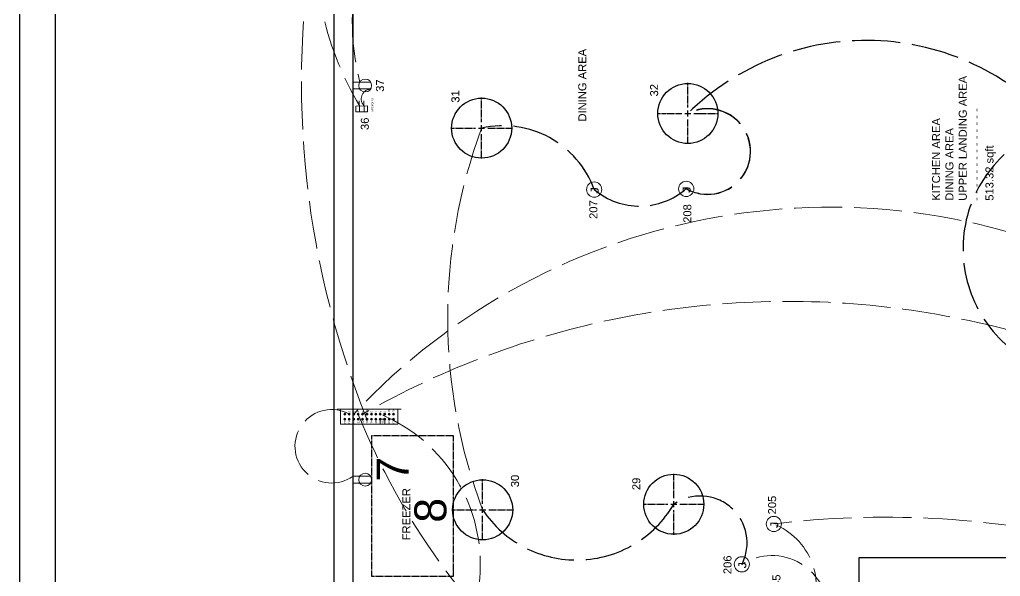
# Model space of a CAD drawing. Header units: inches. Extents: x 12 to 644, y -4 to 515.
# Drawn here: x 12.1 to 257.1, y 169.3 to 308.4 of the extents above; entities that cross this region are included whole.
import ezdxf

# ---------------------------------------------------------------- set-up
doc = ezdxf.new("R2010")
doc.units = ezdxf.units.IN
doc.header["$MEASUREMENT"] = 0
doc.linetypes.add('ACAD_ISO02W100', pattern=[15, 12, -3])
doc.linetypes.add('CENTER2', pattern=[1.125, 0.75, -0.125, 0.125, -0.125])
doc.layers.get('0').update_dxf_attribs({"color": 1, "lineweight": 9})
for name, color, linetype, lineweight in [('00-page-edge', 7, 'Continuous', 9), ('A201-Floorplan-2nd-floor', 7, 'Continuous', 9), ('A201-Text', 7, 'Continuous', 9), ('E201-Electrical-2nd-floor', 7, 'Continuous', 9), ('E301-Electrical-attic', 7, 'Continuous', 9)]:
    doc.layers.add(name, color=color, linetype=linetype, lineweight=lineweight)
doc.layers.get('0').off()
doc.styles.add('Reg', font='Courier New.ttf', dxfattribs={"height": 1})
doc.styles.add('Small', font='Arial.ttf', dxfattribs={"height": 0.5})
doc.styles.get("Standard").update_dxf_attribs({"font": 'Arial.ttf', "height": 2})

# ---------------------------------------------------------------- blocks, each defined once
blk = doc.blocks.new('duplex-for-freezer-on-2nd-floor')
at = {"layer": 'E201-Electrical-2nd-floor'}
for p, q in [((0, 0), (0, -4.39)), ((1.73, 0), (1.73, -4.38))]:
    blk.add_line(p, q, dxfattribs=at)
blk.add_circle((0.86, -3.03), 1.61, dxfattribs=at)
blk = doc.blocks.new('*U125')
at = {"layer": 'E201-Electrical-2nd-floor', "color": 0, "linetype": 'CENTER2', "lineweight": -3, "transparency": 16777216}
for p, q in [((0, 1.5), (0, 7.62)), ((-7.62, 0), (-1.5, 0)), ((1.5, 0), (7.62, 0)), ((0, -7.62), (0, -1.5))]:
    blk.add_line(p, q, dxfattribs=at)
at = {"layer": 'E201-Electrical-2nd-floor', "color": 0, "linetype": 'Continuous', "lineweight": -3, "transparency": 16777216}
for p, q in [((-0.75, 0), (0.75, 0)), ((0, -0.75), (0, 0.75))]:
    blk.add_line(p, q, dxfattribs=at)
blk = doc.blocks.new('L2-ceiling-led-29')
at = {"layer": 'E201-Electrical-2nd-floor', "lineweight": -3}
blk.add_circle((0, 0, -93), 7.5, dxfattribs=at)
at = {"layer": 'E201-Electrical-2nd-floor', "linetype": 'CENTER2', "lineweight": -3, "rotation": 270}
blk.add_blockref('*U125', (0, 0, -93), dxfattribs=at)
blk = doc.blocks.new('*U127')
at = {"layer": 'E201-Electrical-2nd-floor', "color": 0, "linetype": 'CENTER2', "lineweight": -3, "transparency": 16777216}
for p, q in [((0, 1.5), (0, 7.62)), ((-7.62, 0), (-1.5, 0)), ((1.5, 0), (7.62, 0)), ((0, -7.62), (0, -1.5))]:
    blk.add_line(p, q, dxfattribs=at)
at = {"layer": 'E201-Electrical-2nd-floor', "color": 0, "linetype": 'Continuous', "lineweight": -3, "transparency": 16777216}
for p, q in [((-0.75, 0), (0.75, 0)), ((0, -0.75), (0, 0.75))]:
    blk.add_line(p, q, dxfattribs=at)
blk = doc.blocks.new('L2-ceiling-led-30')
at = {"layer": 'E201-Electrical-2nd-floor', "lineweight": -3}
blk.add_circle((0, 0, -94.38), 7.5, dxfattribs=at)
at = {"layer": 'E201-Electrical-2nd-floor', "linetype": 'CENTER2', "lineweight": -3, "rotation": 270}
blk.add_blockref('*U127', (0, 0, -94.38), dxfattribs=at)
blk = doc.blocks.new('*U129')
at = {"layer": 'E201-Electrical-2nd-floor', "color": 0, "linetype": 'CENTER2', "lineweight": -3, "transparency": 16777216}
for p, q in [((0, 1.5), (0, 7.62)), ((-7.62, 0), (-1.5, 0)), ((1.5, 0), (7.62, 0)), ((0, -7.62), (0, -1.5))]:
    blk.add_line(p, q, dxfattribs=at)
at = {"layer": 'E201-Electrical-2nd-floor', "color": 0, "linetype": 'Continuous', "lineweight": -3, "transparency": 16777216}
for p, q in [((-0.75, 0), (0.75, 0)), ((0, -0.75), (0, 0.75))]:
    blk.add_line(p, q, dxfattribs=at)
blk = doc.blocks.new('L2-ceiling-led-31')
at = {"layer": 'E201-Electrical-2nd-floor', "lineweight": -3}
blk.add_circle((0, 0, -93.38), 7.5, dxfattribs=at)
at = {"layer": 'E201-Electrical-2nd-floor', "linetype": 'CENTER2', "lineweight": -3, "rotation": 270}
blk.add_blockref('*U129', (0, 0, -93.38), dxfattribs=at)
blk = doc.blocks.new('*U131')
at = {"layer": 'E201-Electrical-2nd-floor', "color": 0, "linetype": 'CENTER2', "lineweight": -3, "transparency": 16777216}
for p, q in [((0, 1.5), (0, 7.62)), ((-7.62, 0), (-1.5, 0)), ((1.5, 0), (7.62, 0)), ((0, -7.62), (0, -1.5))]:
    blk.add_line(p, q, dxfattribs=at)
at = {"layer": 'E201-Electrical-2nd-floor', "color": 0, "linetype": 'Continuous', "lineweight": -3, "transparency": 16777216}
for p, q in [((-0.75, 0), (0.75, 0)), ((0, -0.75), (0, 0.75))]:
    blk.add_line(p, q, dxfattribs=at)
blk = doc.blocks.new('L2-ceiling-led-32')
at = {"layer": 'E201-Electrical-2nd-floor', "lineweight": -3}
blk.add_circle((0, 0, -93.38), 7.5, dxfattribs=at)
at = {"layer": 'E201-Electrical-2nd-floor', "linetype": 'CENTER2', "lineweight": -3, "rotation": 270}
blk.add_blockref('*U131', (0, 0, -93.38), dxfattribs=at)
blk = doc.blocks.new('L2-duplex-37')
at = {"layer": 'E201-Electrical-2nd-floor'}
for p, q in [((0, 0, -15.25), (0, -4.39, -15.25)), ((1.73, 0, -15.25), (1.73, -4.38, -15.25))]:
    blk.add_line(p, q, dxfattribs=at)
blk.add_circle((0.86, -3.03, -15.25), 1.61, dxfattribs=at)
blk = doc.blocks.new('*U382')
at = {"layer": 'E301-Electrical-attic', "color": 0, "linetype": 'CENTER2', "lineweight": -3, "transparency": 16777216}
for p, q in [((0, 1.5), (0, 7.62)), ((-7.62, 0), (-1.5, 0)), ((1.5, 0), (7.62, 0)), ((0, -7.62), (0, -1.5))]:
    blk.add_line(p, q, dxfattribs=at)
at = {"layer": 'E301-Electrical-attic', "color": 0, "linetype": 'Continuous', "lineweight": -3, "transparency": 16777216}
for p, q in [((-0.75, 0), (0.75, 0)), ((0, -0.75), (0, 0.75))]:
    blk.add_line(p, q, dxfattribs=at)
blk = doc.blocks.new('L2-29')
at = {"layer": 'E301-Electrical-attic', "lineweight": -3}
blk.add_circle((0, 0), 7.5, dxfattribs=at)
at = {"layer": 'E301-Electrical-attic', "linetype": 'CENTER2', "lineweight": -3, "rotation": 270}
blk.add_blockref('*U382', (0, 0), dxfattribs=at)
blk = doc.blocks.new('*U384')
at = {"layer": 'E301-Electrical-attic', "color": 0, "linetype": 'CENTER2', "lineweight": -3, "transparency": 16777216}
for p, q in [((0, 1.5), (0, 7.62)), ((-7.62, 0), (-1.5, 0)), ((1.5, 0), (7.62, 0)), ((0, -7.62), (0, -1.5))]:
    blk.add_line(p, q, dxfattribs=at)
at = {"layer": 'E301-Electrical-attic', "color": 0, "linetype": 'Continuous', "lineweight": -3, "transparency": 16777216}
for p, q in [((-0.75, 0), (0.75, 0)), ((0, -0.75), (0, 0.75))]:
    blk.add_line(p, q, dxfattribs=at)
blk = doc.blocks.new('L2-30')
at = {"layer": 'E301-Electrical-attic', "lineweight": -3}
blk.add_circle((0, 0), 7.5, dxfattribs=at)
at = {"layer": 'E301-Electrical-attic', "linetype": 'CENTER2', "lineweight": -3, "rotation": 270}
blk.add_blockref('*U384', (0, 0), dxfattribs=at)
blk = doc.blocks.new('*U386')
at = {"layer": 'E301-Electrical-attic', "color": 0, "linetype": 'CENTER2', "lineweight": -3, "transparency": 16777216}
for p, q in [((0, 1.5), (0, 7.62)), ((-7.62, 0), (-1.5, 0)), ((1.5, 0), (7.62, 0)), ((0, -7.62), (0, -1.5))]:
    blk.add_line(p, q, dxfattribs=at)
at = {"layer": 'E301-Electrical-attic', "color": 0, "linetype": 'Continuous', "lineweight": -3, "transparency": 16777216}
for p, q in [((-0.75, 0), (0.75, 0)), ((0, -0.75), (0, 0.75))]:
    blk.add_line(p, q, dxfattribs=at)
blk = doc.blocks.new('L2-31')
at = {"layer": 'E301-Electrical-attic', "lineweight": -3}
blk.add_circle((0, 0), 7.5, dxfattribs=at)
at = {"layer": 'E301-Electrical-attic', "linetype": 'CENTER2', "lineweight": -3, "rotation": 270}
blk.add_blockref('*U386', (0, 0), dxfattribs=at)
blk = doc.blocks.new('*U388')
at = {"layer": 'E301-Electrical-attic', "color": 0, "linetype": 'CENTER2', "lineweight": -3, "transparency": 16777216}
for p, q in [((0, 1.5), (0, 7.62)), ((-7.62, 0), (-1.5, 0)), ((1.5, 0), (7.62, 0)), ((0, -7.62), (0, -1.5))]:
    blk.add_line(p, q, dxfattribs=at)
at = {"layer": 'E301-Electrical-attic', "color": 0, "linetype": 'Continuous', "lineweight": -3, "transparency": 16777216}
for p, q in [((-0.75, 0), (0.75, 0)), ((0, -0.75), (0, 0.75))]:
    blk.add_line(p, q, dxfattribs=at)
blk = doc.blocks.new('L2-32')
at = {"layer": 'E301-Electrical-attic', "lineweight": -3}
blk.add_circle((0, 0), 7.5, dxfattribs=at)
at = {"layer": 'E301-Electrical-attic', "linetype": 'CENTER2', "lineweight": -3, "rotation": 270}
blk.add_blockref('*U388', (0, 0), dxfattribs=at)
blk = doc.blocks.new('L3-205')
at = {"layer": 'E201-Electrical-2nd-floor'}
blk.add_circle((0, 0), 1.9, dxfattribs=at)
at = {"layer": 'E201-Electrical-2nd-floor', "lineweight": 5, "style": 'Reg'}
blk.add_text('J', height=2, dxfattribs=at).set_placement((-1.25, -1.11))
blk = doc.blocks.new('L3-206')
at = {"layer": 'E201-Electrical-2nd-floor'}
blk.add_circle((0, 0), 1.9, dxfattribs=at)
at = {"layer": 'E201-Electrical-2nd-floor', "lineweight": 5, "style": 'Reg'}
blk.add_text('J', height=2, dxfattribs=at).set_placement((-1.25, -1.11))
blk = doc.blocks.new('L3-j-box-206')
at = {"layer": 'E301-Electrical-attic'}
blk.add_circle((0, 0), 1.9, dxfattribs=at)
at = {"layer": 'E301-Electrical-attic', "lineweight": 5, "style": 'Reg'}
blk.add_text('J', height=2, dxfattribs=at).set_placement((-1.25, -1.11))
blk = doc.blocks.new('L3-j-box-207')
at = {"layer": 'E301-Electrical-attic'}
blk.add_circle((0, 0), 1.9, dxfattribs=at)
at = {"layer": 'E301-Electrical-attic', "lineweight": 5, "style": 'Reg'}
blk.add_text('J', height=2, dxfattribs=at).set_placement((-1.25, -1.11))
blk = doc.blocks.new('attic-j-box-205')
at = {"layer": 'E301-Electrical-attic'}
blk.add_circle((0, 0), 1.9, dxfattribs=at)
at = {"layer": 'E301-Electrical-attic', "lineweight": 5, "style": 'Reg'}
blk.add_text('J', height=2, dxfattribs=at).set_placement((-1.25, -1.11))
blk = doc.blocks.new('attic-j-box-206')
at = {"layer": 'E301-Electrical-attic'}
blk.add_circle((0, 0), 1.9, dxfattribs=at)
at = {"layer": 'E301-Electrical-attic', "lineweight": 5, "style": 'Reg'}
blk.add_text('J', height=2, dxfattribs=at).set_placement((-1.25, -1.11))
blk = doc.blocks.new('subpanel-171')
at = {"layer": 'E201-Electrical-2nd-floor', "lineweight": 5}
for p, q in [((0, -14.38, -48.75), (0, 0, -48.75)), ((0, 0, -48.75), (3.75, 0, -48.75)), ((3.75, -15.19, -48.75), (3.75, 0.81, -48.75)), ((1, -1.11, -48.75), (1.5, -1.11, -48.75)), ((1, -2.21, -48.75), (1.5, -2.21, -48.75)), ((1.25, -1.36, -48.75), (1.25, -0.86, -48.75)), ((1.25, -2.46, -48.75), (1.25, -1.96, -48.75)), ((2.25, -1.11, -48.75), (2.75, -1.11, -48.75)), ((2.25, -2.21, -48.75), (2.75, -2.21, -48.75)), ((2.5, -1.36, -48.75), (2.5, -0.86, -48.75)), ((2.5, -2.46, -48.75), (2.5, -1.96, -48.75)), ((1, -3.32, -48.75), (1.5, -3.32, -48.75)), ((1, -4.42, -48.75), (1.5, -4.42, -48.75)), ((1.25, -3.57, -48.75), (1.25, -3.07, -48.75)), ((1.25, -4.67, -48.75), (1.25, -4.17, -48.75)), ((2.25, -3.32, -48.75), (2.75, -3.32, -48.75)), ((2.25, -4.42, -48.75), (2.75, -4.42, -48.75)), ((2.5, -3.57, -48.75), (2.5, -3.07, -48.75)), ((2.5, -4.67, -48.75), (2.5, -4.17, -48.75)), ((1, -5.53, -48.75), (1.5, -5.53, -48.75)), ((1, -6.64, -48.75), (1.5, -6.64, -48.75)), ((1.25, -5.78, -48.75), (1.25, -5.28, -48.75)), ((1.25, -6.89, -48.75), (1.25, -6.39, -48.75)), ((2.25, -5.53, -48.75), (2.75, -5.53, -48.75)), ((2.25, -6.64, -48.75), (2.75, -6.64, -48.75)), ((2.5, -5.78, -48.75), (2.5, -5.28, -48.75)), ((2.5, -6.89, -48.75), (2.5, -6.39, -48.75)), ((1, -7.74, -48.75), (1.5, -7.74, -48.75)), ((1, -8.85, -48.75), (1.5, -8.85, -48.75)), ((1.25, -7.99, -48.75), (1.25, -7.49, -48.75)), ((1.25, -9.1, -48.75), (1.25, -8.6, -48.75)), ((1.25, -10.21, -48.75), (1.25, -9.71, -48.75)), ((2.25, -7.74, -48.75), (2.75, -7.74, -48.75)), ((2.25, -8.85, -48.75), (2.75, -8.85, -48.75)), ((2.5, -7.99, -48.75), (2.5, -7.49, -48.75)), ((2.5, -9.1, -48.75), (2.5, -8.6, -48.75)), ((2.5, -10.21, -48.75), (2.5, -9.71, -48.75)), ((1.25, -9.96, -48.75), (0, -9.96, -48.75)), ((0, -9.96, -48.75), (0, -11.06, -48.75)), ((0, -11.06, -48.75), (1.25, -11.06, -48.75)), ((1, -9.96, -48.75), (1.5, -9.96, -48.75)), ((1, -11.06, -48.75), (1.5, -11.06, -48.75)), ((1, -12.17, -48.75), (1.5, -12.17, -48.75)), ((1.25, -11.06, -48.75), (1.25, -9.96, -48.75)), ((1.25, -11.31, -48.75), (1.25, -10.81, -48.75)), ((1.25, -12.42, -48.75), (1.25, -11.92, -48.75)), ((2.25, -9.96, -48.75), (2.75, -9.96, -48.75)), ((2.25, -11.06, -48.75), (2.75, -11.06, -48.75)), ((2.25, -12.17, -48.75), (2.75, -12.17, -48.75)), ((2.5, -11.31, -48.75), (2.5, -10.81, -48.75)), ((2.5, -12.42, -48.75), (2.5, -11.92, -48.75)), ((0, -14.38, -48.75), (3.75, -14.38, -48.75)), ((1, -13.27, -48.75), (1.5, -13.27, -48.75)), ((1.25, -13.52, -48.75), (1.25, -13.02, -48.75)), ((2.25, -13.27, -48.75), (2.75, -13.27, -48.75)), ((2.5, -13.52, -48.75), (2.5, -13.02, -48.75))]:
    blk.add_line(p, q, dxfattribs=at)
for centre in [(1.25, -1.11, -48.75), (1.25, -2.21, -48.75), (2.5, -1.11, -48.75), (2.5, -2.21, -48.75), (1.25, -3.32, -48.75), (1.25, -4.42, -48.75), (2.5, -3.32, -48.75), (2.5, -4.42, -48.75), (1.25, -5.53, -48.75), (1.25, -6.64, -48.75), (2.5, -5.53, -48.75), (2.5, -6.64, -48.75), (1.25, -7.74, -48.75), (1.25, -8.85, -48.75), (1.25, -9.96, -48.75), (2.5, -7.74, -48.75), (2.5, -8.85, -48.75), (2.5, -9.96, -48.75), (1.25, -11.06, -48.75), (1.25, -12.17, -48.75), (2.5, -11.06, -48.75), (2.5, -12.17, -48.75), (1.25, -13.27, -48.75), (2.5, -13.27, -48.75)]:
    blk.add_circle(centre, 0.25, dxfattribs=at)
at = {"layer": 'E201-Electrical-2nd-floor', "lineweight": 5, "style": 'Small'}
for s, p in [('nc', (0.13, -1.28, -48.75)), ('nc', (0.13, -2.39, -48.75)), ('1', (2.77, -1.36, -48.75)), ('2', (2.83, -2.47, -48.75)), ('nc', (0.14, -3.49, -48.75)), ('11', (0.18, -4.7, -48.75)), ('3', (2.83, -3.59, -48.75)), ('4', (2.85, -4.67, -48.75)), ('13', (0.1, -6.92, -48.75)), ('12', (0.12, -5.79, -48.75)), ('5', (2.84, -5.79, -48.75)), ('nc', (2.87, -6.81, -48.75)), ('14', (0.11, -8, -48.75)), ('15', (0.11, -9.11, -48.75)), ('6', (2.85, -8.02, -48.75)), ('7', (2.86, -9.11, -48.75)), ('8', (2.88, -10.2, -48.75)), ('16', (0.12, -10.82, -48.75)), ('nc', (0.14, -12.36, -48.75)), ('10', (2.83, -12.42, -48.75)), ('9', (2.87, -11.28, -48.75)), ('nc', (0.13, -13.46, -48.75)), ('nc', (2.86, -13.46, -48.75))]:
    blk.add_text(s, height=0.5, dxfattribs=at).set_placement(p)
blk = doc.blocks.new('wall-gfci+afci')
at = {"layer": 'E201-Electrical-2nd-floor'}
for p, q in [((0, 2.91), (1.44, 2.91)), ((0, 0), (0, 2.91)), ((1.44, 0), (1.44, 2.91)), ((2.76, 2.03), (0, 2.03)), ((2.76, 0.87), (0, 0.87)), ((1.44, 0), (0, 0))]:
    blk.add_line(p, q, dxfattribs=at)
at = {"layer": 'E201-Electrical-2nd-floor', "lineweight": 5, "style": 'Small'}
blk.add_text('AFCI/GFCI', height=0.5, dxfattribs=at).set_placement((-0.04, -1.46))

msp = doc.modelspace()

# ---------------------------------------------------------------- linework, layer by layer
at = {"layer": '00-page-edge', "lineweight": -3}
for points in [[(12.1, -4.04), (619.4, -4.04), (619.4, 515.31), (12.1, 515.31)], [(565.4, 4.96), (21.1, 4.96), (21.1, 506.31), (565.4, 506.31)]]:
    msp.add_lwpolyline(points, close=True, dxfattribs=at)
at = {"layer": 'A201-Floorplan-2nd-floor', "lineweight": -3}
msp.add_line((90.69, 35.17), (90.69, 356.57), dxfattribs=at)
at = {"layer": 'A201-Floorplan-2nd-floor', "lineweight": 5}
msp.add_line((120.54, 204.35), (119.41, 204.35), dxfattribs=at)
at = {"layer": 'A201-Floorplan-2nd-floor', "lineweight": -3}
msp.add_lwpolyline([(221.79, 173.94), (221.79, 40.03), (95.41, 39.94), (95.41, 351.82), (390.6, 351.82), (390.6, 242.75), (453.45, 242.75), (453.45, 218.25), (439.9, 218.25), (439.9, 152.5), (404.56, 152.5), (404.56, 173.94), (221.78, 173.94)], dxfattribs=at)
at = {"layer": 'A201-Floorplan-2nd-floor', "linetype": 'CENTER2', "lineweight": -3}
msp.add_lwpolyline([(120.54, 204.35), (100.04, 204.35), (100.04, 169.35), (120.54, 169.35)], close=True, dxfattribs=at)
at = {"layer": 'A201-Text', "lineweight": 5}
msp.add_line((120.54, 169.35), (120.54, 170.47), dxfattribs=at)
at = {"layer": 'E201-Electrical-2nd-floor', "linetype": 'ACAD_ISO02W100', "lineweight": 5}
for centre, radius, start, end in [((155.92, 307.79), 60.71, 135.7673, 194.3406), ((306.59, 292.65), 224.08, 168.4282, 202.0393), ((161.86, 325.94), 75.7, 171.1423, 211.1758), ((99.97, 288.51), 2.52, 93.6804, 223.4372), ((255.3, 233.91), 136.25, 159.6703, 200.6302), ((214.63, 98.5), 163, 348.7833, 136.9245), ((204.13, 23.03), 214.94, 47.1939, 119.656), ((90.07, 201.75), 9.18, 61.4152, 305.6014), ((86.56, 172.31), 40.64, 282.571, 67.3646), ((261.4, 276.38), 177.66, 202.0017, 256.31)]:
    msp.add_arc(centre, radius, start, end, dxfattribs=at)
at = {"layer": 'E201-Electrical-2nd-floor', "linetype": 'ACAD_ISO02W100', "lineweight": -3}
for centre, radius, start, end in [((223.63, 239.61), 63.55, 41.7589, 134.5372), ((184.03, 275.38), 10.68, 239.8413, 117.7632), ((132.9, 257.63), 24.22, 19.974, 102.7927), ((279.87, 251.11), 32.07, 105.9938, 232.0727), ((167.02, 279.4), 17.64, 229.9377, 311.3078), ((151.23, 201.52), 28.17, 213.6786, 329.6203)]:
    msp.add_arc(centre, radius, start, end, dxfattribs=at)
at = {"layer": 'E301-Electrical-attic', "linetype": 'ACAD_ISO02W100', "lineweight": -3}
for centre, radius, start, end in [((223.63, 239.61), 63.55, 41.7589, 134.5372), ((184, 275.42), 10.7, 240.0739, 117.5415), ((132.9, 257.63), 24.22, 19.974, 102.7927), ((279.87, 251.11), 32.07, 105.9938, 232.0727), ((167.02, 279.4), 17.64, 229.9377, 311.3078), ((182.18, 177.67), 11.68, 332.4754, 124.6774), ((151.23, 201.52), 28.17, 213.6786, 329.6203)]:
    msp.add_arc(centre, radius, start, end, dxfattribs=at)
at = {"layer": 'E301-Electrical-attic', "linetype": 'ACAD_ISO02W100', "lineweight": 5}
for centre, radius, start, end in [((255.3, 233.91), 136.25, 159.6703, 200.6302), ((228.45, -46.11), 230.17, 77.1762, 96.9655), ((194.33, 166.71), 16.83, 334.6052, 68.3637), ((200.08, 160.49), 13.99, 355.9038, 122.6307)]:
    msp.add_arc(centre, radius, start, end, dxfattribs=at)

# ---------------------------------------------------------------- block references
at = {"lineweight": 5, "rotation": 89.99999999999999}
for name, p in [('attic-j-box-205', (200.54, 182.36)), ('attic-j-box-206', (192.54, 172.28))]:
    msp.add_blockref(name, p, dxfattribs=at)
at = {"layer": 'A201-Floorplan-2nd-floor', "lineweight": 5, "rotation": 89.99999999999999}
for name, p in [('L2-ceiling-led-29', (175.54, 187.28, 93)), ('L2-ceiling-led-30', (127.79, 185.9, 94.38))]:
    msp.add_blockref(name, p, dxfattribs=at)
at = {"layer": 'E201-Electrical-2nd-floor', "lineweight": 5}
for name, p, rotation in [('L2-duplex-37', (95.41, 291.03, 15.25), 89.99999999999999), ('wall-gfci+afci', (99.02, 285.35), 90.60616794361819), ('L3-205', (155.66, 265.9), 89.99999999999999), ('L3-206', (178.66, 266.07), 89.99999999999999), ('subpanel-171', (92.25, 207.32, 48.75), 89.99999999999999)]:
    msp.add_blockref(name, p, dxfattribs=dict(at, rotation=rotation))
at = {"layer": 'E201-Electrical-2nd-floor', "linetype": 'ACAD_ISO02W100', "lineweight": 5, "rotation": 89.99999999999999}
for name, p in [('L2-ceiling-led-32', (179.05, 284.91, 93.38)), ('L2-ceiling-led-31', (127.54, 281.25, 93.38))]:
    msp.add_blockref(name, p, dxfattribs=at)
at = {"layer": 'E201-Electrical-2nd-floor', "lineweight": -3, "rotation": 89.99999999999999}
msp.add_blockref('duplex-for-freezer-on-2nd-floor', (95.41, 192.56), dxfattribs=at)
at = {"layer": 'E301-Electrical-attic', "lineweight": 5, "rotation": 89.99999999999999}
for name, p in [('L2-32', (179.05, 284.91)), ('L2-31', (127.54, 281.25)), ('L2-29', (175.54, 187.28)), ('L2-30', (127.79, 185.9))]:
    msp.add_blockref(name, p, dxfattribs=at)
at = {"layer": 'E301-Electrical-attic', "linetype": 'ACAD_ISO02W100', "lineweight": 5, "rotation": 89.99999999999999}
for name, p in [('L3-j-box-206', (155.66, 265.9)), ('L3-j-box-207', (178.66, 266.07))]:
    msp.add_blockref(name, p, dxfattribs=at)

# ---------------------------------------------------------------- texts
at = {"layer": 'A201-Text', "lineweight": 5}
for s, p in [('DINING AREA', (153.69, 282.89)), ('FREEZER', (109.72, 178.28))]:
    msp.add_text(s, height=2, rotation=90, dxfattribs=at).set_placement(p)
at = {"layer": 'A201-Text', "lineweight": 5, "insert": (240.08, 263.11), "char_height": 2, "width": 69.688, "attachment_point": 1, "rotation": 90}
msp.add_mtext('KITCHEN AREA\\PDINING AREA\\PUPPER LANDING AREA\\P- - - - - - - - - - - - - -\\P513.32 sqft', dxfattribs=at)
at = {"layer": 'A201-Text', "lineweight": -3, "insert": (110.72, 182.66), "char_height": 8, "attachment_point": 1, "rotation": 90}
msp.add_mtext('8', dxfattribs=at)
at = {"layer": 'E201-Electrical-2nd-floor', "lineweight": 5}
for s, p in [('37', (103.14, 290.32)), ('32', (171.63, 289.16)), ('31', (121.96, 287.61)), ('36', (99.34, 280.78)), ('30', (136.86, 191.55)), ('29', (167.17, 190.83)), ('45', (202.19, 166.62))]:
    msp.add_text(s, height=2, rotation=90, dxfattribs=at).set_placement(p)
at = {"layer": 'E201-Electrical-2nd-floor', "lineweight": -3, "insert": (101.27, 192.9), "char_height": 8, "attachment_point": 1, "rotation": 90}
msp.add_mtext('7', dxfattribs=at)
at = {"layer": 'E301-Electrical-attic', "lineweight": 5}
for s, p in [('32', (171.62, 289.16)), ('31', (122, 287.62)), ('207', (156.45, 258.57)), ('208', (179.93, 257.59)), ('30', (136.85, 191.54)), ('29', (167.17, 190.83)), ('205', (201.11, 184.76)), ('206', (189.96, 169.83))]:
    msp.add_text(s, height=2, rotation=90, dxfattribs=at).set_placement(p)

doc.saveas('drawing.dxf')
